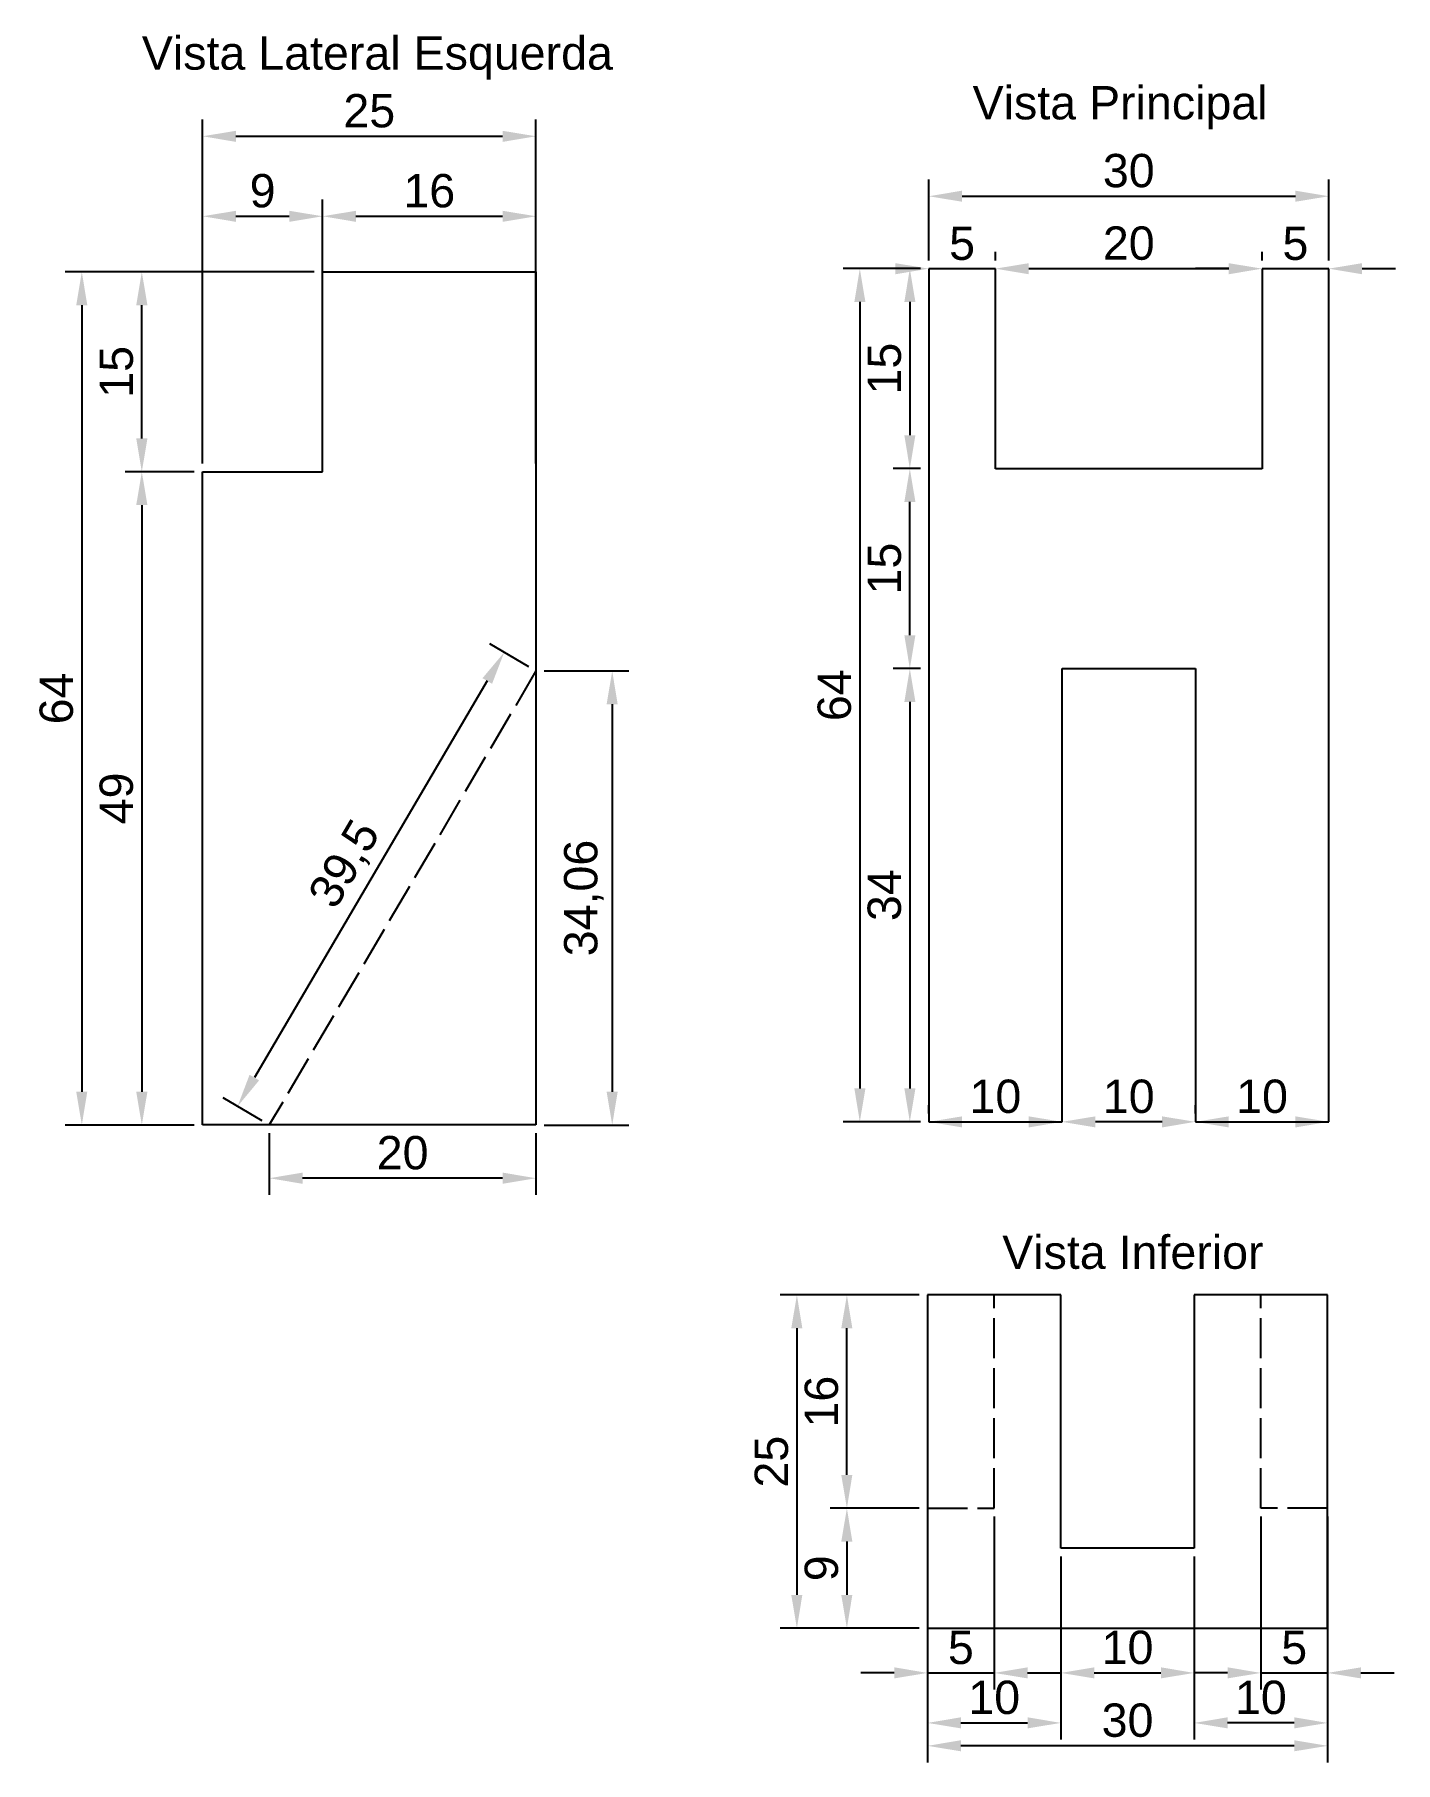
# Model space of a CAD drawing. Header units: millimetres. Extents: x 2333 to 2435, y 2198 to 2328.
import ezdxf

# ---------------------------------------------------------------- set-up
doc = ezdxf.new("R2010")
doc.units = ezdxf.units.MM
doc.header["$LTSCALE"] = 0.25
doc.linetypes.add('ACAD_ISO02W100', pattern=[15, 12, -3])
for name, color, linetype in [('Cotas', 2, 'Continuous'), ('Desenho', 7, 'Continuous'), ('Legendas', 3, 'Continuous')]:
    doc.layers.add(name, color=color, linetype=linetype)
doc.styles.get("Standard").update_dxf_attribs({"font": 'arial.ttf'})
doc.dimstyles.new('ISO-25', dxfattribs={"dimtxt": 2.5, "dimasz": 2.5, "dimexe": 1.25, "dimexo": 0.625, "dimtad": 1, "dimtxsty": 'Standard', "dimcen": 2.5, "dimadec": 0, "dimazin": 0, "dimtfac": 1, "dimtmove": 0, "dimatfit": 3, "dimfxl": 1, "dimarcsym": 0})

# ---------------------------------------------------------------- blocks, each defined once
blk = doc.blocks.new('*D5')
at = {"layer": 'Cotas', "color": 0, "lineweight": -2, "transparency": 16777216}
for p, q in [((2399.72, 2310.58), (2399.72, 2316.64)), ((2429.72, 2310.58), (2429.72, 2316.64)), ((2402.22, 2315.39), (2427.22, 2315.39))]:
    blk.add_line(p, q, dxfattribs=at)
at = {"layer": 'Cotas', "color": 0, "transparency": 16777216}
for points in [[(2402.22, 2315.81), (2402.22, 2314.98), (2399.72, 2315.39)], [(2427.22, 2315.81), (2427.22, 2314.98), (2429.72, 2315.39)]]:
    blk.add_solid(points, dxfattribs=at)
at = {"layer": 'Defpoints', "color": 0, "transparency": 16777216}
for p in [(2429.72, 2315.39), (2399.72, 2309.96), (2429.72, 2309.96)]:
    blk.add_point(p, dxfattribs=at)
at = {"layer": 'Cotas', "color": 0, "transparency": 16777216, "insert": (2414.72, 2317.3), "char_height": 2.5, "attachment_point": 5}
blk.add_mtext('30', dxfattribs=at)
blk = doc.blocks.new('*D6')
at = {"layer": 'Cotas', "color": 0, "lineweight": -2, "transparency": 16777216}
for p, q in [((2399.72, 2310.58), (2399.72, 2311.21)), ((2404.72, 2310.58), (2404.72, 2311.21)), ((2397.22, 2309.96), (2394.72, 2309.96)), ((2399.72, 2309.96), (2404.72, 2309.96)), ((2407.22, 2309.96), (2409.72, 2309.96))]:
    blk.add_line(p, q, dxfattribs=at)
at = {"layer": 'Cotas', "color": 0, "transparency": 16777216}
for points in [[(2397.22, 2310.37), (2397.22, 2309.54), (2399.72, 2309.96)], [(2407.22, 2310.37), (2407.22, 2309.54), (2404.72, 2309.96)]]:
    blk.add_solid(points, dxfattribs=at)
at = {"layer": 'Defpoints', "color": 0, "transparency": 16777216}
for p in [(2399.72, 2309.96), (2404.72, 2309.96), (2404.72, 2309.96)]:
    blk.add_point(p, dxfattribs=at)
at = {"layer": 'Cotas', "color": 0, "transparency": 16777216, "insert": (2402.22, 2311.85), "char_height": 2.5, "attachment_point": 5}
blk.add_mtext('5', dxfattribs=at)
blk = doc.blocks.new('*D7')
at = {"layer": 'Cotas', "color": 0, "lineweight": -2, "transparency": 16777216}
for p, q in [((2404.72, 2310.58), (2404.72, 2311.21)), ((2424.72, 2310.58), (2424.72, 2311.21)), ((2407.22, 2309.96), (2422.22, 2309.96))]:
    blk.add_line(p, q, dxfattribs=at)
at = {"layer": 'Cotas', "color": 0, "transparency": 16777216}
for points in [[(2407.22, 2310.37), (2407.22, 2309.54), (2404.72, 2309.96)], [(2422.22, 2310.37), (2422.22, 2309.54), (2424.72, 2309.96)]]:
    blk.add_solid(points, dxfattribs=at)
at = {"layer": 'Defpoints', "color": 0, "transparency": 16777216}
for p in [(2404.72, 2309.96), (2424.72, 2309.96), (2424.72, 2309.96)]:
    blk.add_point(p, dxfattribs=at)
at = {"layer": 'Cotas', "color": 0, "transparency": 16777216, "insert": (2414.72, 2311.86), "char_height": 2.5, "attachment_point": 5}
blk.add_mtext('20', dxfattribs=at)
blk = doc.blocks.new('*D8')
at = {"layer": 'Cotas', "color": 0, "lineweight": -2, "transparency": 16777216}
for p, q in [((2424.72, 2310.58), (2424.72, 2311.21)), ((2429.72, 2310.58), (2429.72, 2311.21)), ((2422.22, 2309.96), (2419.72, 2309.96)), ((2424.72, 2309.96), (2429.72, 2309.96)), ((2432.22, 2309.96), (2434.72, 2309.96))]:
    blk.add_line(p, q, dxfattribs=at)
at = {"layer": 'Cotas', "color": 0, "transparency": 16777216}
for points in [[(2422.22, 2310.37), (2422.22, 2309.54), (2424.72, 2309.96)], [(2432.22, 2310.37), (2432.22, 2309.54), (2429.72, 2309.96)]]:
    blk.add_solid(points, dxfattribs=at)
at = {"layer": 'Defpoints', "color": 0, "transparency": 16777216}
for p in [(2424.72, 2309.96), (2429.72, 2309.96), (2429.72, 2309.96)]:
    blk.add_point(p, dxfattribs=at)
at = {"layer": 'Cotas', "color": 0, "transparency": 16777216, "insert": (2427.22, 2311.85), "char_height": 2.5, "attachment_point": 5}
blk.add_mtext('5', dxfattribs=at)
blk = doc.blocks.new('*D9')
at = {"layer": 'Cotas', "color": 0, "lineweight": -2, "transparency": 16777216}
for p, q in [((2399.72, 2246.58), (2399.72, 2247.21)), ((2409.72, 2246.58), (2409.72, 2247.21)), ((2402.22, 2245.96), (2407.22, 2245.96))]:
    blk.add_line(p, q, dxfattribs=at)
at = {"layer": 'Cotas', "color": 0, "transparency": 16777216}
for points in [[(2402.22, 2246.37), (2402.22, 2245.54), (2399.72, 2245.96)], [(2407.22, 2246.37), (2407.22, 2245.54), (2409.72, 2245.96)]]:
    blk.add_solid(points, dxfattribs=at)
at = {"layer": 'Defpoints', "color": 0, "transparency": 16777216}
for p in [(2399.72, 2245.96), (2409.72, 2245.96), (2409.72, 2245.96)]:
    blk.add_point(p, dxfattribs=at)
at = {"layer": 'Cotas', "color": 0, "transparency": 16777216, "insert": (2404.72, 2247.86), "char_height": 2.5, "attachment_point": 5}
blk.add_mtext('10', dxfattribs=at)
blk = doc.blocks.new('*D10')
at = {"layer": 'Cotas', "color": 0, "lineweight": -2, "transparency": 16777216}
for p, q in [((2409.72, 2246.58), (2409.72, 2247.21)), ((2419.72, 2246.58), (2419.72, 2247.21)), ((2417.22, 2245.96), (2412.22, 2245.96))]:
    blk.add_line(p, q, dxfattribs=at)
at = {"layer": 'Cotas', "color": 0, "transparency": 16777216}
for points in [[(2412.22, 2246.37), (2412.22, 2245.54), (2409.72, 2245.96)], [(2417.22, 2246.37), (2417.22, 2245.54), (2419.72, 2245.96)]]:
    blk.add_solid(points, dxfattribs=at)
at = {"layer": 'Defpoints', "color": 0, "transparency": 16777216}
for p in [(2409.72, 2245.96), (2409.72, 2245.96), (2419.72, 2245.96)]:
    blk.add_point(p, dxfattribs=at)
at = {"layer": 'Cotas', "color": 0, "transparency": 16777216, "insert": (2414.72, 2247.86), "char_height": 2.5, "attachment_point": 5}
blk.add_mtext('10', dxfattribs=at)
blk = doc.blocks.new('*D11')
at = {"layer": 'Cotas', "color": 0, "lineweight": -2, "transparency": 16777216}
for p, q in [((2419.72, 2246.58), (2419.72, 2247.21)), ((2429.72, 2246.58), (2429.72, 2247.21)), ((2422.22, 2245.96), (2427.22, 2245.96))]:
    blk.add_line(p, q, dxfattribs=at)
at = {"layer": 'Cotas', "color": 0, "transparency": 16777216}
for points in [[(2422.22, 2246.37), (2422.22, 2245.54), (2419.72, 2245.96)], [(2427.22, 2246.37), (2427.22, 2245.54), (2429.72, 2245.96)]]:
    blk.add_solid(points, dxfattribs=at)
at = {"layer": 'Defpoints', "color": 0, "transparency": 16777216}
for p in [(2419.72, 2245.96), (2429.72, 2245.96), (2429.72, 2245.96)]:
    blk.add_point(p, dxfattribs=at)
at = {"layer": 'Cotas', "color": 0, "transparency": 16777216, "insert": (2424.72, 2247.86), "char_height": 2.5, "attachment_point": 5}
blk.add_mtext('10', dxfattribs=at)
blk = doc.blocks.new('*D12')
at = {"layer": 'Cotas', "color": 0, "lineweight": -2, "transparency": 16777216}
for p, q in [((2399.1, 2309.96), (2393.3, 2309.96)), ((2394.55, 2307.46), (2394.55, 2248.46)), ((2399.1, 2245.96), (2393.3, 2245.96))]:
    blk.add_line(p, q, dxfattribs=at)
at = {"layer": 'Cotas', "color": 0, "transparency": 16777216}
for points in [[(2394.14, 2307.46), (2394.97, 2307.46), (2394.55, 2309.96)], [(2394.14, 2248.46), (2394.97, 2248.46), (2394.55, 2245.96)]]:
    blk.add_solid(points, dxfattribs=at)
at = {"layer": 'Defpoints', "color": 0, "transparency": 16777216}
for p in [(2399.72, 2309.96), (2394.55, 2245.96), (2399.72, 2245.96)]:
    blk.add_point(p, dxfattribs=at)
at = {"layer": 'Cotas', "color": 0, "transparency": 16777216, "insert": (2392.65, 2277.96), "char_height": 2.5, "attachment_point": 5, "rotation": 90}
blk.add_mtext('64', dxfattribs=at)
blk = doc.blocks.new('*D13')
at = {"layer": 'Cotas', "color": 0, "lineweight": -2, "transparency": 16777216}
for p, q in [((2399.1, 2294.96), (2397.05, 2294.96)), ((2398.3, 2282.46), (2398.3, 2292.46)), ((2399.1, 2279.96), (2397.05, 2279.96))]:
    blk.add_line(p, q, dxfattribs=at)
at = {"layer": 'Cotas', "color": 0, "transparency": 16777216}
for points in [[(2397.89, 2292.46), (2398.72, 2292.46), (2398.3, 2294.96)], [(2397.89, 2282.46), (2398.72, 2282.46), (2398.3, 2279.96)]]:
    blk.add_solid(points, dxfattribs=at)
at = {"layer": 'Defpoints', "color": 0, "transparency": 16777216}
for p in [(2398.3, 2294.96), (2399.72, 2294.96), (2399.72, 2279.96)]:
    blk.add_point(p, dxfattribs=at)
at = {"layer": 'Cotas', "color": 0, "transparency": 16777216, "insert": (2396.4, 2287.46), "char_height": 2.5, "attachment_point": 5, "rotation": 90}
blk.add_mtext('15', dxfattribs=at)
blk = doc.blocks.new('*D14')
at = {"layer": 'Cotas', "color": 0, "lineweight": -2, "transparency": 16777216}
for p, q in [((2399.1, 2309.96), (2397.05, 2309.96)), ((2398.3, 2307.46), (2398.3, 2297.46)), ((2399.1, 2294.96), (2397.05, 2294.96))]:
    blk.add_line(p, q, dxfattribs=at)
at = {"layer": 'Cotas', "color": 0, "transparency": 16777216}
for points in [[(2397.89, 2307.46), (2398.72, 2307.46), (2398.3, 2309.96)], [(2397.89, 2297.46), (2398.72, 2297.46), (2398.3, 2294.96)]]:
    blk.add_solid(points, dxfattribs=at)
at = {"layer": 'Defpoints', "color": 0, "transparency": 16777216}
for p in [(2399.72, 2309.96), (2398.3, 2294.96), (2399.72, 2294.96)]:
    blk.add_point(p, dxfattribs=at)
at = {"layer": 'Cotas', "color": 0, "transparency": 16777216, "insert": (2396.4, 2302.46), "char_height": 2.5, "attachment_point": 5, "rotation": 90}
blk.add_mtext('15', dxfattribs=at)
blk = doc.blocks.new('*D15')
at = {"layer": 'Cotas', "color": 0, "lineweight": -2, "transparency": 16777216}
for p, q in [((2397.68, 2279.96), (2397.05, 2279.96)), ((2398.3, 2277.46), (2398.3, 2248.46)), ((2397.68, 2245.96), (2397.05, 2245.96))]:
    blk.add_line(p, q, dxfattribs=at)
at = {"layer": 'Cotas', "color": 0, "transparency": 16777216}
for points in [[(2397.89, 2277.46), (2398.72, 2277.46), (2398.3, 2279.96)], [(2397.89, 2248.46), (2398.72, 2248.46), (2398.3, 2245.96)]]:
    blk.add_solid(points, dxfattribs=at)
at = {"layer": 'Defpoints', "color": 0, "transparency": 16777216}
for p in [(2398.3, 2279.96), (2398.3, 2245.96), (2398.3, 2245.96)]:
    blk.add_point(p, dxfattribs=at)
at = {"layer": 'Cotas', "color": 0, "transparency": 16777216, "insert": (2396.4, 2262.96), "char_height": 2.5, "attachment_point": 5, "rotation": 90}
blk.add_mtext('34', dxfattribs=at)
blk = doc.blocks.new('*D16')
at = {"layer": 'Cotas', "color": 0, "lineweight": -2, "transparency": 16777216}
for p, q in [((2353.63, 2309.72), (2334.95, 2309.72)), ((2336.2, 2307.22), (2336.2, 2248.22)), ((2344.63, 2245.72), (2334.95, 2245.72))]:
    blk.add_line(p, q, dxfattribs=at)
at = {"layer": 'Cotas', "color": 0, "transparency": 16777216}
for points in [[(2335.78, 2307.22), (2336.61, 2307.22), (2336.2, 2309.72)], [(2335.78, 2248.22), (2336.61, 2248.22), (2336.2, 2245.72)]]:
    blk.add_solid(points, dxfattribs=at)
at = {"layer": 'Defpoints', "color": 0, "transparency": 16777216}
for p in [(2354.26, 2309.72), (2336.2, 2245.72), (2345.26, 2245.72)]:
    blk.add_point(p, dxfattribs=at)
at = {"layer": 'Cotas', "color": 0, "transparency": 16777216, "insert": (2334.3, 2277.72), "char_height": 2.5, "attachment_point": 5, "rotation": 90}
blk.add_mtext('64', dxfattribs=at)
blk = doc.blocks.new('*D17')
at = {"layer": 'Cotas', "color": 0, "lineweight": -2, "transparency": 16777216}
for p, q in [((2353.63, 2309.72), (2339.45, 2309.72)), ((2340.7, 2297.22), (2340.7, 2307.22)), ((2344.63, 2294.72), (2339.45, 2294.72))]:
    blk.add_line(p, q, dxfattribs=at)
at = {"layer": 'Cotas', "color": 0, "transparency": 16777216}
for points in [[(2340.28, 2307.22), (2341.12, 2307.22), (2340.7, 2309.72)], [(2340.28, 2297.22), (2341.12, 2297.22), (2340.7, 2294.72)]]:
    blk.add_solid(points, dxfattribs=at)
at = {"layer": 'Defpoints', "color": 0, "transparency": 16777216}
for p in [(2340.7, 2309.72), (2354.26, 2309.72), (2345.26, 2294.72)]:
    blk.add_point(p, dxfattribs=at)
at = {"layer": 'Cotas', "color": 0, "transparency": 16777216, "insert": (2338.8, 2302.22), "char_height": 2.5, "attachment_point": 5, "rotation": 90}
blk.add_mtext('15', dxfattribs=at)
blk = doc.blocks.new('*D18')
at = {"layer": 'Cotas', "color": 0, "lineweight": -2, "transparency": 16777216}
for p, q in [((2344.63, 2294.72), (2339.45, 2294.72)), ((2340.7, 2292.22), (2340.7, 2248.22)), ((2344.63, 2245.72), (2339.45, 2245.72))]:
    blk.add_line(p, q, dxfattribs=at)
at = {"layer": 'Cotas', "color": 0, "transparency": 16777216}
for points in [[(2340.28, 2292.22), (2341.12, 2292.22), (2340.7, 2294.72)], [(2340.28, 2248.22), (2341.12, 2248.22), (2340.7, 2245.72)]]:
    blk.add_solid(points, dxfattribs=at)
at = {"layer": 'Defpoints', "color": 0, "transparency": 16777216}
for p in [(2345.26, 2294.72), (2340.7, 2245.72), (2345.26, 2245.72)]:
    blk.add_point(p, dxfattribs=at)
at = {"layer": 'Cotas', "color": 0, "transparency": 16777216, "insert": (2338.8, 2270.22), "char_height": 2.5, "attachment_point": 5, "rotation": 90}
blk.add_mtext('49', dxfattribs=at)
blk = doc.blocks.new('*D19')
at = {"layer": 'Cotas', "color": 0, "lineweight": -2, "transparency": 16777216}
for p, q in [((2345.26, 2295.35), (2345.26, 2321.14)), ((2370.26, 2295.35), (2370.26, 2321.14)), ((2347.76, 2319.89), (2367.76, 2319.89))]:
    blk.add_line(p, q, dxfattribs=at)
at = {"layer": 'Cotas', "color": 0, "transparency": 16777216}
for points in [[(2347.76, 2320.3), (2347.76, 2319.47), (2345.26, 2319.89)], [(2367.76, 2320.3), (2367.76, 2319.47), (2370.26, 2319.89)]]:
    blk.add_solid(points, dxfattribs=at)
at = {"layer": 'Defpoints', "color": 0, "transparency": 16777216}
for p in [(2370.26, 2319.89), (2345.26, 2294.72), (2370.26, 2294.72)]:
    blk.add_point(p, dxfattribs=at)
at = {"layer": 'Cotas', "color": 0, "transparency": 16777216, "insert": (2357.76, 2321.79), "char_height": 2.5, "attachment_point": 5}
blk.add_mtext('25', dxfattribs=at)
blk = doc.blocks.new('*D20')
at = {"layer": 'Cotas', "color": 0, "lineweight": -2, "transparency": 16777216}
for p, q in [((2345.26, 2295.35), (2345.26, 2315.14)), ((2354.26, 2295.35), (2354.26, 2315.14)), ((2347.76, 2313.89), (2351.76, 2313.89))]:
    blk.add_line(p, q, dxfattribs=at)
at = {"layer": 'Cotas', "color": 0, "transparency": 16777216}
for points in [[(2347.76, 2314.3), (2347.76, 2313.47), (2345.26, 2313.89)], [(2351.76, 2314.3), (2351.76, 2313.47), (2354.26, 2313.89)]]:
    blk.add_solid(points, dxfattribs=at)
at = {"layer": 'Defpoints', "color": 0, "transparency": 16777216}
for p in [(2354.26, 2313.89), (2345.26, 2294.72), (2354.26, 2294.72)]:
    blk.add_point(p, dxfattribs=at)
at = {"layer": 'Cotas', "color": 0, "transparency": 16777216, "insert": (2349.76, 2315.79), "char_height": 2.5, "attachment_point": 5}
blk.add_mtext('9', dxfattribs=at)
blk = doc.blocks.new('*D21')
at = {"layer": 'Cotas', "color": 0, "lineweight": -2, "transparency": 16777216}
for p, q in [((2354.26, 2310.35), (2354.26, 2315.14)), ((2370.26, 2310.35), (2370.26, 2315.14)), ((2356.76, 2313.89), (2367.76, 2313.89))]:
    blk.add_line(p, q, dxfattribs=at)
at = {"layer": 'Cotas', "color": 0, "transparency": 16777216}
for points in [[(2356.76, 2314.3), (2356.76, 2313.47), (2354.26, 2313.89)], [(2367.76, 2314.3), (2367.76, 2313.47), (2370.26, 2313.89)]]:
    blk.add_solid(points, dxfattribs=at)
at = {"layer": 'Defpoints', "color": 0, "transparency": 16777216}
for p in [(2370.26, 2313.89), (2354.26, 2309.72), (2370.26, 2309.72)]:
    blk.add_point(p, dxfattribs=at)
at = {"layer": 'Cotas', "color": 0, "transparency": 16777216, "insert": (2362.26, 2315.79), "char_height": 2.5, "attachment_point": 5}
blk.add_mtext('16', dxfattribs=at)
blk = doc.blocks.new('*D22')
at = {"layer": 'Cotas', "color": 0, "lineweight": -2, "transparency": 16777216}
for p, q in [((2369.72, 2280.1), (2366.8, 2281.82)), ((2366.61, 2279.03), (2349.14, 2249.28)), ((2349.72, 2246.04), (2346.8, 2247.75))]:
    blk.add_line(p, q, dxfattribs=at)
at = {"layer": 'Cotas', "color": 0, "transparency": 16777216}
for points in [[(2366.25, 2279.24), (2366.97, 2278.82), (2367.88, 2281.18)], [(2348.78, 2249.49), (2349.5, 2249.07), (2347.88, 2247.12)]]:
    blk.add_solid(points, dxfattribs=at)
at = {"layer": 'Defpoints', "color": 0, "transparency": 16777216}
for p in [(2370.26, 2279.78), (2347.88, 2247.12), (2350.26, 2245.72)]:
    blk.add_point(p, dxfattribs=at)
at = {"layer": 'Cotas', "color": 0, "transparency": 16777216, "insert": (2356.04, 2265.23), "char_height": 2.5, "attachment_point": 5, "rotation": 59.5795}
blk.add_mtext('39,5', dxfattribs=at)
blk = doc.blocks.new('*D23')
at = {"layer": 'Cotas', "color": 0, "lineweight": -2, "transparency": 16777216}
for p, q in [((2370.88, 2279.78), (2377.23, 2279.78)), ((2375.98, 2277.28), (2375.98, 2248.22)), ((2370.88, 2245.72), (2377.23, 2245.72))]:
    blk.add_line(p, q, dxfattribs=at)
at = {"layer": 'Cotas', "color": 0, "transparency": 16777216}
for points in [[(2375.56, 2277.28), (2376.39, 2277.28), (2375.98, 2279.78)], [(2375.56, 2248.22), (2376.39, 2248.22), (2375.98, 2245.72)]]:
    blk.add_solid(points, dxfattribs=at)
at = {"layer": 'Defpoints', "color": 0, "transparency": 16777216}
for p in [(2370.26, 2279.78), (2370.26, 2245.72), (2375.98, 2245.72)]:
    blk.add_point(p, dxfattribs=at)
at = {"layer": 'Cotas', "color": 0, "transparency": 16777216, "insert": (2373.85, 2262.75), "char_height": 2.5, "attachment_point": 5, "rotation": 90}
blk.add_mtext('34,06', dxfattribs=at)
blk = doc.blocks.new('*D24')
at = {"layer": 'Cotas', "color": 0, "lineweight": -2, "transparency": 16777216}
for p, q in [((2350.26, 2245.1), (2350.26, 2240.48)), ((2370.26, 2245.1), (2370.26, 2240.48)), ((2367.76, 2241.73), (2352.76, 2241.73))]:
    blk.add_line(p, q, dxfattribs=at)
at = {"layer": 'Cotas', "color": 0, "transparency": 16777216}
for points in [[(2352.76, 2242.15), (2352.76, 2241.31), (2350.26, 2241.73)], [(2367.76, 2242.15), (2367.76, 2241.31), (2370.26, 2241.73)]]:
    blk.add_solid(points, dxfattribs=at)
at = {"layer": 'Defpoints', "color": 0, "transparency": 16777216}
for p in [(2350.26, 2245.72), (2370.26, 2245.72), (2350.26, 2241.73)]:
    blk.add_point(p, dxfattribs=at)
at = {"layer": 'Cotas', "color": 0, "transparency": 16777216, "insert": (2360.26, 2243.63), "char_height": 2.5, "attachment_point": 5}
blk.add_mtext('20', dxfattribs=at)
blk = doc.blocks.new('*D26')
at = {"layer": 'Cotas', "color": 0, "lineweight": -2, "transparency": 16777216}
for p, q in [((2399, 2232.97), (2388.58, 2232.97)), ((2389.83, 2230.47), (2389.83, 2210.47)), ((2399, 2207.97), (2388.58, 2207.97))]:
    blk.add_line(p, q, dxfattribs=at)
at = {"layer": 'Cotas', "color": 0, "transparency": 16777216}
for points in [[(2389.41, 2230.47), (2390.24, 2230.47), (2389.83, 2232.97)], [(2389.41, 2210.47), (2390.24, 2210.47), (2389.83, 2207.97)]]:
    blk.add_solid(points, dxfattribs=at)
at = {"layer": 'Defpoints', "color": 0, "transparency": 16777216}
for p in [(2399.63, 2232.97), (2389.83, 2207.97), (2399.63, 2207.97)]:
    blk.add_point(p, dxfattribs=at)
at = {"layer": 'Cotas', "color": 0, "transparency": 16777216, "insert": (2387.93, 2220.47), "char_height": 2.5, "attachment_point": 5, "rotation": 90}
blk.add_mtext('25', dxfattribs=at)
blk = doc.blocks.new('*D27')
at = {"layer": 'Cotas', "color": 0, "lineweight": -2, "transparency": 16777216}
for p, q in [((2399, 2232.97), (2392.33, 2232.97)), ((2393.58, 2219.47), (2393.58, 2230.47)), ((2399, 2216.97), (2392.33, 2216.97))]:
    blk.add_line(p, q, dxfattribs=at)
at = {"layer": 'Cotas', "color": 0, "transparency": 16777216}
for points in [[(2393.16, 2230.47), (2393.99, 2230.47), (2393.58, 2232.97)], [(2393.16, 2219.47), (2393.99, 2219.47), (2393.58, 2216.97)]]:
    blk.add_solid(points, dxfattribs=at)
at = {"layer": 'Defpoints', "color": 0, "transparency": 16777216}
for p in [(2393.58, 2232.97), (2399.63, 2232.97), (2399.63, 2216.97)]:
    blk.add_point(p, dxfattribs=at)
at = {"layer": 'Cotas', "color": 0, "transparency": 16777216, "insert": (2391.68, 2224.97), "char_height": 2.5, "attachment_point": 5, "rotation": 90}
blk.add_mtext('16', dxfattribs=at)
blk = doc.blocks.new('*D28')
at = {"layer": 'Cotas', "color": 0, "lineweight": -2, "transparency": 16777216}
for p, q in [((2399, 2216.97), (2392.33, 2216.97)), ((2393.58, 2214.47), (2393.58, 2210.47)), ((2399, 2207.97), (2392.33, 2207.97))]:
    blk.add_line(p, q, dxfattribs=at)
at = {"layer": 'Cotas', "color": 0, "transparency": 16777216}
for points in [[(2393.16, 2214.47), (2393.99, 2214.47), (2393.58, 2216.97)], [(2393.16, 2210.47), (2393.99, 2210.47), (2393.58, 2207.97)]]:
    blk.add_solid(points, dxfattribs=at)
at = {"layer": 'Defpoints', "color": 0, "transparency": 16777216}
for p in [(2399.63, 2216.97), (2393.58, 2207.97), (2399.63, 2207.97)]:
    blk.add_point(p, dxfattribs=at)
at = {"layer": 'Cotas', "color": 0, "transparency": 16777216, "insert": (2391.68, 2212.47), "char_height": 2.5, "attachment_point": 5, "rotation": 90}
blk.add_mtext('9', dxfattribs=at)
blk = doc.blocks.new('*D29')
at = {"layer": 'Cotas', "color": 0, "lineweight": -2, "transparency": 16777216}
for p, q in [((2399.63, 2207.35), (2399.63, 2197.9)), ((2429.63, 2207.35), (2429.63, 2197.9)), ((2427.13, 2199.15), (2402.13, 2199.15))]:
    blk.add_line(p, q, dxfattribs=at)
at = {"layer": 'Cotas', "color": 0, "transparency": 16777216}
for points in [[(2402.13, 2199.57), (2402.13, 2198.74), (2399.63, 2199.15)], [(2427.13, 2199.57), (2427.13, 2198.74), (2429.63, 2199.15)]]:
    blk.add_solid(points, dxfattribs=at)
at = {"layer": 'Defpoints', "color": 0, "transparency": 16777216}
for p in [(2399.63, 2207.97), (2429.63, 2207.97), (2399.63, 2199.15)]:
    blk.add_point(p, dxfattribs=at)
at = {"layer": 'Cotas', "color": 0, "transparency": 16777216, "insert": (2414.63, 2201.06), "char_height": 2.5, "attachment_point": 5}
blk.add_mtext('30', dxfattribs=at)
blk = doc.blocks.new('*D30')
at = {"layer": 'Cotas', "color": 0, "lineweight": -2, "transparency": 16777216}
for p, q in [((2399.63, 2216.35), (2399.63, 2203.37)), ((2404.63, 2216.35), (2404.63, 2203.37)), ((2397.13, 2204.62), (2394.63, 2204.62)), ((2399.63, 2204.62), (2404.63, 2204.62)), ((2407.13, 2204.62), (2409.63, 2204.62))]:
    blk.add_line(p, q, dxfattribs=at)
at = {"layer": 'Cotas', "color": 0, "transparency": 16777216}
for points in [[(2397.13, 2205.04), (2397.13, 2204.21), (2399.63, 2204.62)], [(2407.13, 2205.04), (2407.13, 2204.21), (2404.63, 2204.62)]]:
    blk.add_solid(points, dxfattribs=at)
at = {"layer": 'Defpoints', "color": 0, "transparency": 16777216}
for p in [(2399.63, 2216.97), (2404.63, 2216.97), (2404.63, 2204.62)]:
    blk.add_point(p, dxfattribs=at)
at = {"layer": 'Cotas', "color": 0, "transparency": 16777216, "insert": (2402.13, 2206.52), "char_height": 2.5, "attachment_point": 5}
blk.add_mtext('5', dxfattribs=at)
blk = doc.blocks.new('*D31')
at = {"layer": 'Cotas', "color": 0, "lineweight": -2, "transparency": 16777216}
for p, q in [((2409.63, 2213.35), (2409.63, 2203.37)), ((2419.63, 2213.35), (2419.63, 2203.37)), ((2412.13, 2204.62), (2417.13, 2204.62))]:
    blk.add_line(p, q, dxfattribs=at)
at = {"layer": 'Cotas', "color": 0, "transparency": 16777216}
for points in [[(2412.13, 2205.04), (2412.13, 2204.21), (2409.63, 2204.62)], [(2417.13, 2205.04), (2417.13, 2204.21), (2419.63, 2204.62)]]:
    blk.add_solid(points, dxfattribs=at)
at = {"layer": 'Defpoints', "color": 0, "transparency": 16777216}
for p in [(2409.63, 2213.97), (2419.63, 2213.97), (2419.63, 2204.62)]:
    blk.add_point(p, dxfattribs=at)
at = {"layer": 'Cotas', "color": 0, "transparency": 16777216, "insert": (2414.63, 2206.52), "char_height": 2.5, "attachment_point": 5}
blk.add_mtext('10', dxfattribs=at)
blk = doc.blocks.new('*D32')
at = {"layer": 'Cotas', "color": 0, "lineweight": -2, "transparency": 16777216}
for p, q in [((2424.63, 2216.35), (2424.63, 2203.37)), ((2429.63, 2216.35), (2429.63, 2203.37)), ((2422.13, 2204.62), (2419.63, 2204.62)), ((2424.63, 2204.62), (2429.63, 2204.62)), ((2432.13, 2204.62), (2434.63, 2204.62))]:
    blk.add_line(p, q, dxfattribs=at)
at = {"layer": 'Cotas', "color": 0, "transparency": 16777216}
for points in [[(2422.13, 2205.04), (2422.13, 2204.21), (2424.63, 2204.62)], [(2432.13, 2205.04), (2432.13, 2204.21), (2429.63, 2204.62)]]:
    blk.add_solid(points, dxfattribs=at)
at = {"layer": 'Defpoints', "color": 0, "transparency": 16777216}
for p in [(2424.63, 2216.97), (2429.63, 2216.97), (2429.63, 2204.62)]:
    blk.add_point(p, dxfattribs=at)
at = {"layer": 'Cotas', "color": 0, "transparency": 16777216, "insert": (2427.13, 2206.52), "char_height": 2.5, "attachment_point": 5}
blk.add_mtext('5', dxfattribs=at)
blk = doc.blocks.new('*D33')
at = {"layer": 'Cotas', "color": 0, "lineweight": -2, "transparency": 16777216}
for p, q in [((2419.63, 2206.43), (2419.63, 2199.62)), ((2429.63, 2206.43), (2429.63, 2199.62)), ((2427.13, 2200.87), (2422.13, 2200.87))]:
    blk.add_line(p, q, dxfattribs=at)
at = {"layer": 'Cotas', "color": 0, "transparency": 16777216}
for points in [[(2422.13, 2201.29), (2422.13, 2200.46), (2419.63, 2200.87)], [(2427.13, 2201.29), (2427.13, 2200.46), (2429.63, 2200.87)]]:
    blk.add_solid(points, dxfattribs=at)
at = {"layer": 'Defpoints', "color": 0, "transparency": 16777216}
for p in [(2419.63, 2207.06), (2429.63, 2207.06), (2419.63, 2200.87)]:
    blk.add_point(p, dxfattribs=at)
at = {"layer": 'Cotas', "color": 0, "transparency": 16777216, "insert": (2424.63, 2202.77), "char_height": 2.5, "attachment_point": 5}
blk.add_mtext('10', dxfattribs=at)
blk = doc.blocks.new('*D34')
at = {"layer": 'Cotas', "color": 0, "lineweight": -2, "transparency": 16777216}
for p, q in [((2399.63, 2207.35), (2399.63, 2199.62)), ((2409.63, 2207.35), (2409.63, 2199.62)), ((2402.13, 2200.87), (2407.13, 2200.87))]:
    blk.add_line(p, q, dxfattribs=at)
at = {"layer": 'Cotas', "color": 0, "transparency": 16777216}
for points in [[(2402.13, 2201.29), (2402.13, 2200.46), (2399.63, 2200.87)], [(2407.13, 2201.29), (2407.13, 2200.46), (2409.63, 2200.87)]]:
    blk.add_solid(points, dxfattribs=at)
at = {"layer": 'Defpoints', "color": 0, "transparency": 16777216}
for p in [(2399.63, 2207.97), (2409.63, 2207.97), (2409.63, 2200.87)]:
    blk.add_point(p, dxfattribs=at)
at = {"layer": 'Cotas', "color": 0, "transparency": 16777216, "insert": (2404.63, 2202.77), "char_height": 2.5, "attachment_point": 5}
blk.add_mtext('10', dxfattribs=at)

msp = doc.modelspace()

# ---------------------------------------------------------------- linework, layer by layer
at = {"layer": 'Desenho'}
for p, q in [((2399.721, 2309.956), (2399.721, 2245.956)), ((2404.721, 2309.956), (2399.721, 2309.956)), ((2404.721, 2294.956), (2404.721, 2309.956)), ((2429.721, 2309.956), (2424.721, 2309.956)), ((2424.721, 2309.956), (2424.721, 2294.956)), ((2429.721, 2245.956), (2429.721, 2309.956)), ((2354.259, 2309.722), (2370.259, 2309.722)), ((2354.259, 2294.722), (2354.259, 2309.722)), ((2370.259, 2309.722), (2370.259, 2245.722)), ((2345.259, 2245.722), (2345.259, 2294.722)), ((2345.259, 2294.722), (2354.259, 2294.722)), ((2424.721, 2294.956), (2404.721, 2294.956)), ((2409.721, 2245.956), (2409.721, 2279.956)), ((2409.721, 2279.956), (2419.721, 2279.956)), ((2419.721, 2279.956), (2419.721, 2245.956)), ((2370.259, 2245.722), (2345.259, 2245.722)), ((2399.721, 2245.956), (2409.721, 2245.956)), ((2419.721, 2245.956), (2429.721, 2245.956)), ((2399.63, 2232.972), (2399.63, 2207.972)), ((2409.63, 2232.972), (2399.63, 2232.972)), ((2409.63, 2213.972), (2409.63, 2232.972)), ((2429.63, 2232.972), (2419.63, 2232.972)), ((2419.63, 2232.972), (2419.63, 2213.972)), ((2429.63, 2207.972), (2429.63, 2232.972)), ((2419.63, 2213.972), (2409.63, 2213.972)), ((2399.63, 2207.972), (2429.63, 2207.972))]:
    msp.add_line(p, q, dxfattribs=at)
at = {"layer": 'Desenho', "linetype": 'ACAD_ISO02W100'}
for p, q in [((2370.259, 2279.784), (2350.259, 2245.722)), ((2404.63, 2216.972), (2404.63, 2232.972)), ((2424.63, 2216.972), (2424.63, 2232.972)), ((2399.63, 2216.972), (2404.63, 2216.972)), ((2429.63, 2216.972), (2424.63, 2216.972))]:
    msp.add_line(p, q, dxfattribs=at)

# ---------------------------------------------------------------- texts
at = {"layer": 'Legendas', "char_height": 2.5, "attachment_point": 1}
for s, width, heights, insert in [('Vista Lateral Esquerda', 35.57564, [0], (2340.701, 2327.387)), ('Vista Principal', 22.63252, [2.785], (2403.008, 2323.658)), ('Vista Inferior', 20.36692, [2.482], (2405.228, 2237.432))]:
    msp.add_mtext_dynamic_manual_height_columns(s, width=width, gutter_width=12.5, heights=heights, dxfattribs=dict(at, insert=insert))

# ---------------------------------------------------------------- dimensions: what is measured, and where the dimension line sits
at = {"layer": 'Cotas'}
for base, p1, p2, picture, middle in [((2370.259, 2319.887), (2345.259, 2294.722), (2370.259, 2294.722), '*D19', (2357.759, 2321.788)), ((2429.721, 2315.394), (2399.721, 2309.956), (2429.721, 2309.956), '*D5', (2414.721, 2317.297)), ((2354.259, 2313.886), (2345.259, 2294.722), (2354.259, 2294.722), '*D20', (2349.759, 2315.788)), ((2370.259, 2313.886), (2354.259, 2309.722), (2370.259, 2309.722), '*D21', (2362.259, 2315.788)), ((2404.721, 2309.956), (2399.721, 2309.956), (2404.721, 2309.956), '*D6', (2402.221, 2311.853)), ((2424.721, 2309.956), (2404.721, 2309.956), (2424.721, 2309.956), '*D7', (2414.721, 2311.858)), ((2429.721, 2309.956), (2424.721, 2309.956), (2429.721, 2309.956), '*D8', (2427.221, 2311.853)), ((2409.721, 2245.956), (2399.721, 2245.956), (2409.721, 2245.956), '*D9', (2404.721, 2247.858)), ((2409.721, 2245.956), (2419.721, 2245.956), (2409.721, 2245.956), '*D10', (2414.721, 2247.858)), ((2429.721, 2245.956), (2419.721, 2245.956), (2429.721, 2245.956), '*D11', (2424.721, 2247.858)), ((2350.259, 2241.731), (2370.259, 2245.722), (2350.259, 2245.722), '*D24', (2360.259, 2243.632)), ((2404.63, 2204.623), (2399.63, 2216.972), (2404.63, 2216.972), '*D30', (2402.13, 2206.519)), ((2429.63, 2204.623), (2424.63, 2216.972), (2429.63, 2216.972), '*D32', (2427.13, 2206.519)), ((2419.63, 2204.623), (2409.63, 2213.972), (2419.63, 2213.972), '*D31', (2414.63, 2206.524)), ((2399.63, 2199.155), (2429.63, 2207.972), (2399.63, 2207.972), '*D29', (2414.63, 2201.057)), ((2409.63, 2200.873), (2399.63, 2207.972), (2409.63, 2207.972), '*D34', (2404.63, 2202.774))]:
    dim = msp.add_linear_dim(base=base, p1=p1, p2=p2, dimstyle='ISO-25', dxfattribs=at)
    dim.commit()
    dim.dimension.update_dxf_attribs({"geometry": picture, "text_midpoint": middle})
for base, p1, p2, picture, middle in [((2394.555, 2245.956), (2399.721, 2309.956), (2399.721, 2245.956), '*D12', (2392.653, 2277.956)), ((2398.305, 2294.956), (2399.721, 2309.956), (2399.721, 2294.956), '*D14', (2396.403, 2302.456)), ((2336.198, 2245.722), (2354.259, 2309.722), (2345.259, 2245.722), '*D16', (2334.296, 2277.722)), ((2340.701, 2309.722), (2345.259, 2294.722), (2354.259, 2309.722), '*D17', (2338.799, 2302.222)), ((2340.701, 2245.722), (2345.259, 2294.722), (2345.259, 2245.722), '*D18', (2338.799, 2270.222)), ((2398.305, 2294.956), (2399.721, 2279.956), (2399.721, 2294.956), '*D13', (2396.403, 2287.456)), ((2398.305, 2245.956), (2398.305, 2279.956), (2398.305, 2245.956), '*D15', (2396.403, 2262.956)), ((2375.976, 2245.722), (2370.259, 2279.784), (2370.259, 2245.722), '*D23', (2373.849, 2262.753)), ((2389.826, 2207.972), (2399.63, 2232.972), (2399.63, 2207.972), '*D26', (2387.925, 2220.472)), ((2393.576, 2232.972), (2399.63, 2216.972), (2399.63, 2232.972), '*D27', (2391.675, 2224.972)), ((2393.576, 2207.972), (2399.63, 2216.972), (2399.63, 2207.972), '*D28', (2391.675, 2212.472))]:
    dim = msp.add_linear_dim(base=base, p1=p1, p2=p2, angle=90, dimstyle='ISO-25', dxfattribs=at)
    dim.commit()
    dim.dimension.update_dxf_attribs({"geometry": picture, "text_midpoint": middle})
dim = msp.add_aligned_dim(p1=(2370.259, 2279.784), p2=(2350.259, 2245.722), distance=-2.764, dimstyle='ISO-25', dxfattribs=at)
dim.commit()
dim.dimension.update_dxf_attribs({"geometry": '*D22', "text_midpoint": (2356.041, 2265.23)})
dim = msp.add_linear_dim(base=(2419.63, 2200.873), p1=(2429.63, 2207.057), p2=(2419.63, 2207.057), dimstyle='ISO-25', dxfattribs=at)
dim.commit()
dim.dimension.update_dxf_attribs({"geometry": '*D33', "text_midpoint": (2424.63, 2200.873), "dimtype": 160})

doc.saveas('drawing.dxf')
